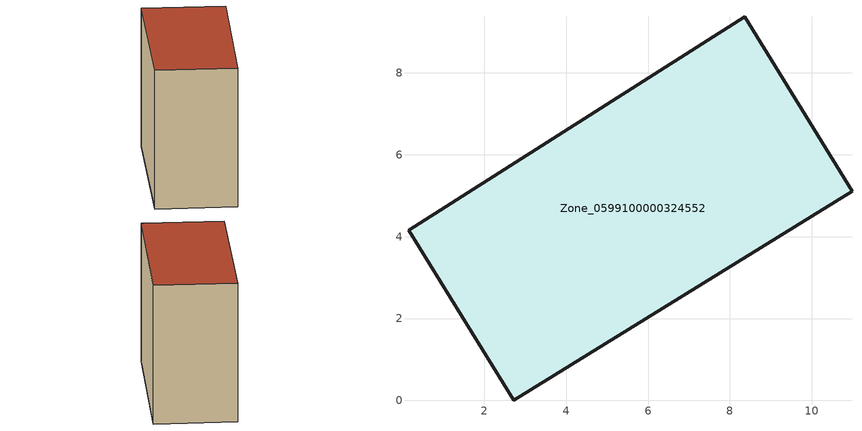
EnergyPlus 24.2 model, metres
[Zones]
Zone_0599100000324552
 floor ground (C_G): 8.37,9.37 10.98,5.11 2.73,0 0.15,4.16 z0
 wall outside (C_F): 8.37,9.37 0.15,4.16 2.73,0 10.98,5.11 8.37,9.37 z0:8.84
 roof outside (C_R): 10.98,5.11 8.37,9.37 0.15,4.16 2.73,0 z8.84
[BUILDING]
Pand.0599100000324552: North Axis=0; Terrain=City; Loads Convergence Tolerance Value=0.04; Temperature Convergence Tolerance Value=0.4; Solar Distribution=FullExterior; Maximum Number of Warmup Days=25; Minimum Number of Warmup Days=1
[Site:Location]
Rotterdam.The.Hague.AP_ZH_NLD Design_Conditions: Latitude=51.96; Longitude=4.45; Time Zone=1; Elevation=-4.5
[SITE:GROUNDTEMPERATURE:BUILDINGSURFACE]
18, 18, 18, 18, 18, 18, 18, 18, 18, 18, 18, 18
[MATERIAL] Thermal Absorptance=0.9; Solar Absorptance=0.7; Visible Absorptance=0.7
Name | Roughness | Thickness | Conductivity | Density | Specific Heat
G.TC.1992-2005 | MediumSmooth | 0.15 | 0.06 | 540 | 1210
F.TC.1992-2005 | Rough | 0.3 | 0.12 | 1920 | 840
R.TC.1992-2005 | MediumRough | 0.2 | 0.08 | 1500 | 1000
[CONSTRUCTION]
C_G: G.TC.1992-2005
C_F: F.TC.1992-2005
C_R: R.TC.1992-2005
[ZONE]
Zone_0599100000324552: Type=1; Multiplier=1; Ceiling Height=Autocalculate; Volume=Autocalculate; Floor Area=autocalculate; Part of Total Floor Area=Yes
[ZONEINFILTRATION:DESIGNFLOWRATE]
Infil_Zone_0599100000324552: Zone or ZoneList or Space or SpaceList=Zone_0599100000324552; Schedule=AlwaysOn; Design Flow Rate Calculation Method=Flow/Area; Flow Rate per Floor Area=0.0015; Constant Term Coefficient=1; Temperature Term Coefficient=0; Velocity Term Coefficient=0; Velocity Squared Term Coefficient=0
[HVACTEMPLATE:ZONE:IDEALLOADSAIRSYSTEM]
Zone_0599100000324552: Maximum Heating Supply Air Temperature=50; Minimum Cooling Supply Air Temperature=13; Maximum Heating Supply Air Humidity Ratio=0.0156; Minimum Cooling Supply Air Humidity Ratio=0.0077; Heating Limit=NoLimit; Cooling Limit=NoLimit; Dehumidification Control Type=ConstantSensibleHeatRatio; Cooling Sensible Heat Ratio=0.7; Dehumidification Setpoint=60; Humidification Control Type=None; Humidification Setpoint=30; Outdoor Air Method=None; Outdoor Air Flow Rate per Person=0.00944; Outdoor Air Flow Rate per Zone Floor Area=0; Outdoor Air Flow Rate per Zone=0; Demand Controlled Ventilation Type=None; Outdoor Air Economizer Type=NoEconomizer; Heat Recovery Type=None; Sensible Heat Recovery Effectiveness=0.7; Latent Heat Recovery Effectiveness=0.65
[ZONECONTROL:THERMOSTAT]
ThermostatControl_Zone_0599100000324552: Zone or ZoneList=Zone_0599100000324552; Control Type Schedule=DualSetpointControlType; Control 1=Thermostat_Zone_0599100000324552; Temperature Difference Between Cutout And Setpoint=0
[THERMOSTATSETPOINT:DUALSETPOINT]
Thermostat_Zone_0599100000324552: Heating Setpoint Temperature Schedule=HeatingSetpoint_Zone_0599100000324552; Cooling Setpoint Temperature Schedule=CoolingSetpoint_Zone_0599100000324552
[SCHEDULE:COMPACT]
HeatingSetpoint_Zone_0599100000324552: Through: 12/31, For: AllDays, Until: 24:00, 21
CoolingSetpoint_Zone_0599100000324552: Through: 12/31, For: AllDays, Until: 24:00, 24
DualSetpointControlType: Through: 12/31, For: AllDays, Until: 24:00, 4
AlwaysOn: Through: 12/31, For: AllDays, Until: 24:00, 1
